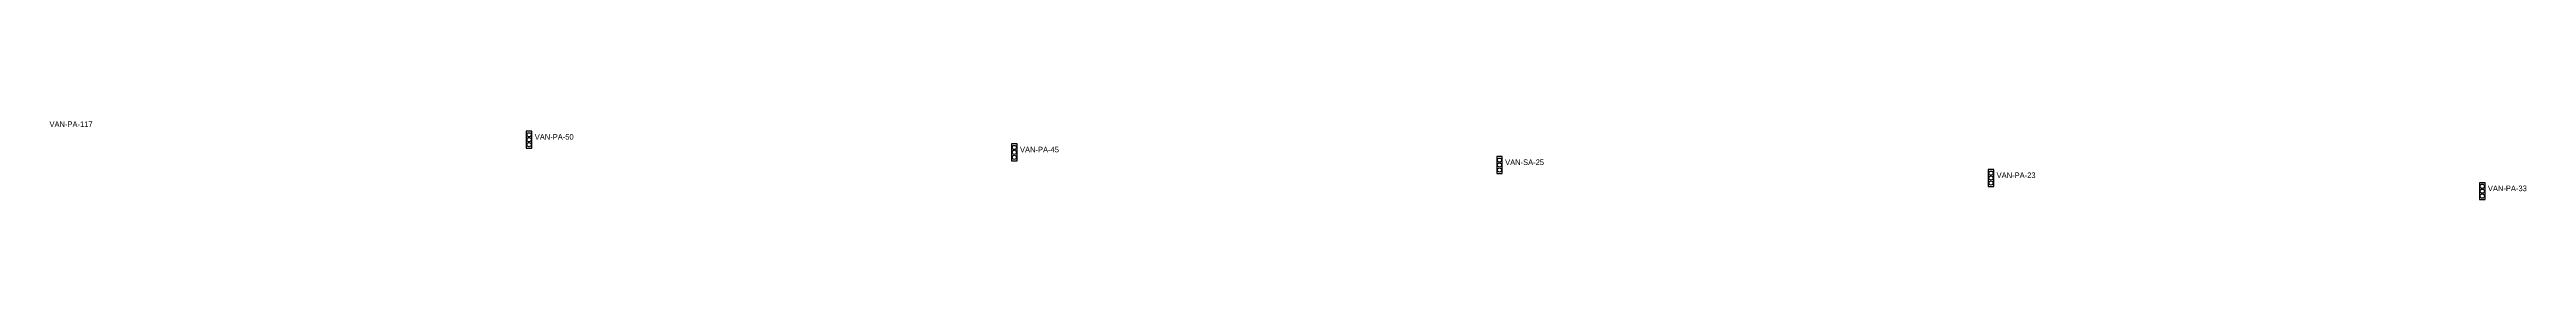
# Model space of a CAD drawing. Header units: inches. Extents: x 486474 to 494239, y 5455982 to 5459995.
# Drawn here: x 488371 to 489251, y 5457262 to 5457290 of the extents above; entities that cross this region are included whole.
import ezdxf

# ---------------------------------------------------------------- set-up
doc = ezdxf.new("R2010")
doc.units = ezdxf.units.IN
doc.header["$MEASUREMENT"] = 0
doc.layers.add('Traffic Signals', color=10, linetype='Continuous')

msp = doc.modelspace()

# ---------------------------------------------------------------- linework, layer by layer
at = {"layer": 'Traffic Signals', "color": 1}
for points in [[(488540.65, 5457280.59), (488542.65, 5457280.59), (488542.65, 5457286.59), (488540.65, 5457286.59)], [(488713.05, 5457276.08), (488715.05, 5457276.08), (488715.05, 5457282.08), (488713.05, 5457282.08)], [(488885.4, 5457271.57), (488887.4, 5457271.57), (488887.4, 5457277.57), (488885.4, 5457277.57)], [(489060.02, 5457266.94), (489062.02, 5457266.94), (489062.02, 5457272.94), (489060.02, 5457272.94)], [(489234.55, 5457262.26), (489236.55, 5457262.26), (489236.55, 5457268.26), (489234.55, 5457268.26)]]:
    msp.add_lwpolyline(points, close=True, dxfattribs=at)
for centre in [(488541.65, 5457285.34), (488541.65, 5457283.59), (488541.65, 5457281.84), (488714.05, 5457280.83), (488714.05, 5457279.08), (488714.05, 5457277.33), (488886.4, 5457276.32), (488886.4, 5457274.57), (488886.4, 5457272.82), (489061.02, 5457271.69), (489061.02, 5457269.94), (489061.02, 5457268.19), (489235.55, 5457267.01), (489235.55, 5457265.26), (489235.55, 5457263.51)]:
    msp.add_circle(centre, 0.75, dxfattribs=at)

# ---------------------------------------------------------------- texts
for s, p in [('VAN-PA-117', (488371.26, 5457288.12)), ('VAN-PA-50', (488543.65, 5457283.59)), ('VAN-PA-45', (488716.05, 5457279.08)), ('VAN-SA-25', (488888.4, 5457274.57)), ('VAN-PA-23', (489063.02, 5457269.94)), ('VAN-PA-33', (489237.55, 5457265.26))]:
    msp.add_text(s, height=2, dxfattribs=at).set_placement(p)

doc.saveas('drawing.dxf')
